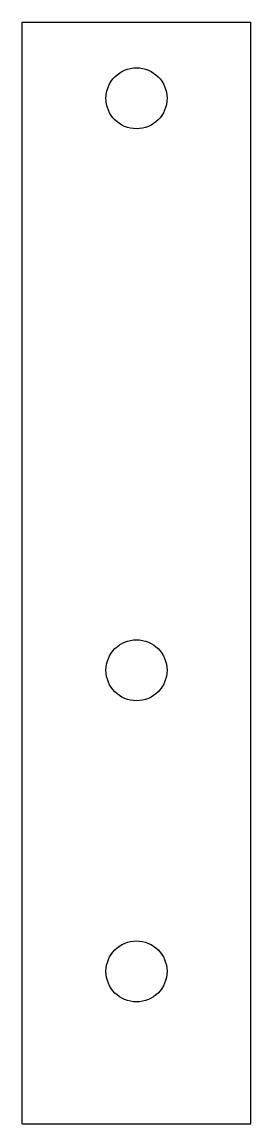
# Model space of a CAD drawing. Header units: millimetres. Extents: x -37 to -25, y 21.2 to 79.
import ezdxf

# ---------------------------------------------------------------- set-up
doc = ezdxf.new("R2010")
doc.units = ezdxf.units.MM

msp = doc.modelspace()

# ---------------------------------------------------------------- linework, layer by layer
for p, q in [((-37, 21.2), (-37, 79)), ((-37, 79), (-25, 79)), ((-25, 21.2), (-25, 79)), ((-37, 21.2), (-25, 21.2))]:
    msp.add_line(p, q)
for centre in [(-31, 75), (-31, 45), (-31, 29.2)]:
    msp.add_circle(centre, 1.6)

doc.saveas('drawing.dxf')
